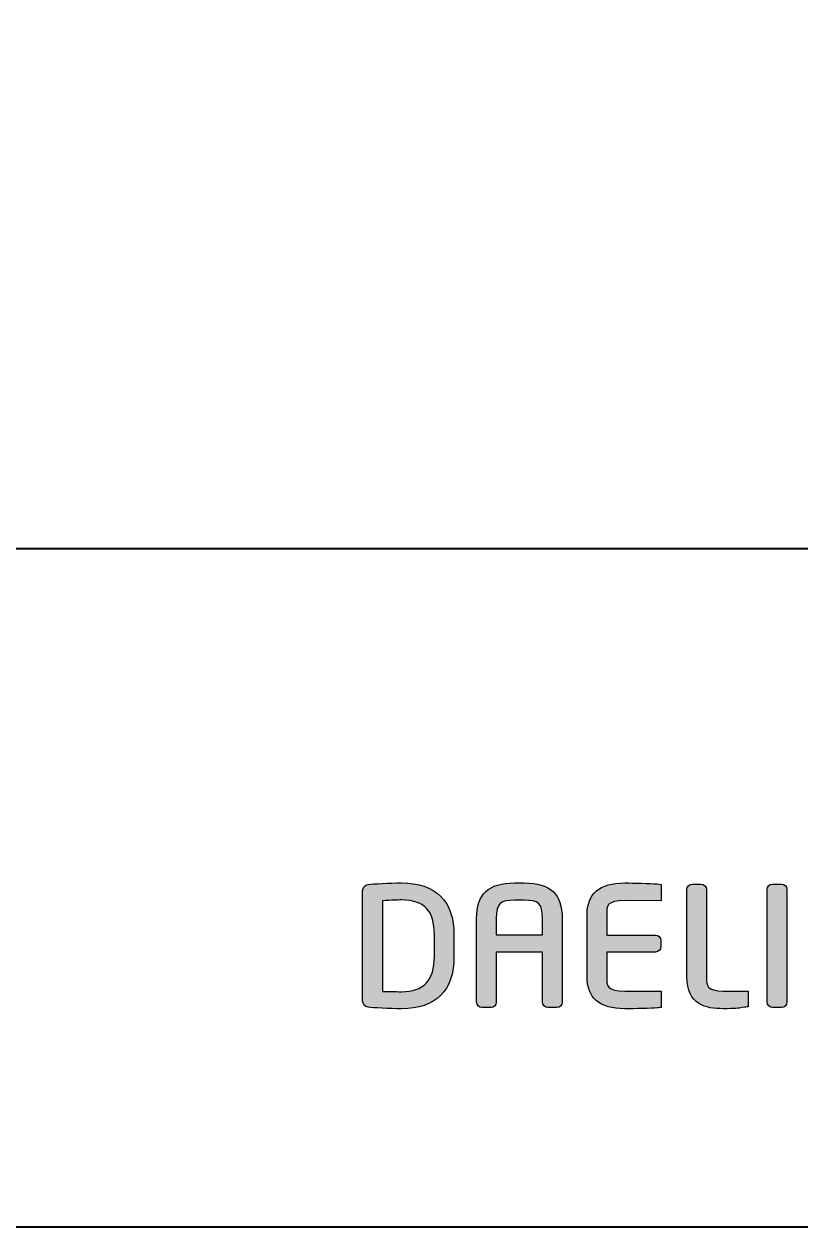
# Model space of a CAD drawing. Extents: x 16296675745 to 16296677481, y -37409619395 to -37409618123.
# Drawn here: x 16296676050.13 to 16296676069.36, y -37409618334.3 to -37409618304.5 of the extents above; entities that cross this region are included whole.
import ezdxf

# ---------------------------------------------------------------- set-up
doc = ezdxf.new("R2010")
doc.units = 0
doc.header["$LTSCALE"] = 10
doc.header["$MEASUREMENT"] = 0
doc.header["$PDMODE"] = 3
doc.header["$PDSIZE"] = -10
doc.layers.get('0').update_dxf_attribs({"linetype": 'CONTINUOUS'})
doc.layers.get('DEFPOINTS').update_dxf_attribs({"linetype": 'CONTINUOUS'})
doc.layers.add('BODY', color=7, linetype='CONTINUOUS')
doc.layers.add('레이어 1', color=7, linetype='CONTINUOUS', lineweight=0)
doc.styles.add('Daelim Dimension', font='')
doc.styles.get('Daelim Dimension').set_extended_font_data('NanumGothic')
doc.dimstyles.new('DEFAULT', dxfattribs={"dimscale": 2, "dimtxt": 2, "dimasz": 2, "dimexe": 0, "dimexo": 2, "dimgap": 1, "dimtad": 1, "dimdec": 1, "dimzin": 9, "dimdsep": 46, "dimtxsty": 'Daelim Dimension', "dimcen": 0.5, "dimclrd": 252, "dimclre": 252, "dimclrt": 3, "dimadec": 1, "dimazin": 0, "dimtfac": 1, "dimtdec": 1, "dimtix": 1, "dimtmove": 0, "dimatfit": 3, "dimfxl": 1, "dimtolj": 1, "dimtzin": 1, "dimlwd": 9, "dimlwe": 9, "dimarcsym": 0})

# ---------------------------------------------------------------- blocks, each defined once
blk = doc.blocks.new('*D14')
at = {"color": 5, "lineweight": 9, "ltscale": 0.5, "transparency": 16777216}
for p, q in [((16296675944.07295, -37409618313.497307), (16296675944.07295, -37409618288.692261)), ((16296675948.07295, -37409618288.692261), (16296676090.07295, -37409618288.692261)), ((16296676094.07295, -37409618313.497307), (16296676094.07295, -37409618288.692261))]:
    blk.add_line(p, q, dxfattribs=at)
at = {"color": 5, "ltscale": 0.5, "transparency": 16777216}
for points in [[(16296675948.07295, -37409618288.025597), (16296675948.07295, -37409618289.358917), (16296675944.07295, -37409618288.692261)], [(16296676090.07295, -37409618288.025597), (16296676090.07295, -37409618289.358917), (16296676094.07295, -37409618288.692261)]]:
    blk.add_solid(points, dxfattribs=at)
at = {"layer": 'DEFPOINTS', "color": 0, "ltscale": 0.5, "transparency": 16777216}
for p in [(16296676094.07295, -37409618288.692261), (16296675944.07295, -37409618317.497307), (16296676094.07295, -37409618317.497307)]:
    blk.add_point(p, dxfattribs=at)
at = {"color": 7, "ltscale": 0.5, "transparency": 16777216, "insert": (16296676019.07295, -37409618281.263077), "char_height": 10, "attachment_point": 5, "style": 'Daelim Dimension'}
blk.add_mtext('\\A1;150', dxfattribs=at)

msp = doc.modelspace()

# ---------------------------------------------------------------- hatches: boundary and pattern name
at = {"layer": '레이어 1'}
h = msp.add_hatch(color=7, dxfattribs=at)
h.dxf.hatch_style = 2
edge = h.paths.add_edge_path()
edge.add_spline(control_points=[(16296676060.302919, -37409618327.601212), (16296676060.302919, -37409618328.185959), (16296676060.036131, -37409618328.470451), (16296676059.48702, -37409618328.470451), (16296676059.48702, -37409618328.470451), (16296676059.11134, -37409618328.463501), (16296676059.013439, -37409618328.461792), (16296676059.013439, -37409618328.461792), (16296676059.013439, -37409618326.219727), (16296676059.013439, -37409618326.219727), (16296676059.208019, -37409618326.200417), (16296676059.48455, -37409618326.197166), (16296676059.487301, -37409618326.197166), (16296676060.051291, -37409618326.197166), (16296676060.302919, -37409618326.465103), (16296676060.302919, -37409618327.06562), (16296676060.302919, -37409618327.06562), (16296676060.302919, -37409618327.601212), (16296676060.302919, -37409618327.601212)], knot_values=[0, 0, 0, 0, 1, 1, 1, 2, 2, 2, 3, 3, 3, 4, 4, 4, 5, 5, 5, 6, 6, 6, 6], degree=3, periodic=0)
edge = h.paths.add_edge_path()
edge.add_spline(control_points=[(16296676059.48702, -37409618325.775993), (16296676059.182199, -37409618325.775993), (16296676058.78677, -37409618325.794701), (16296676058.657101, -37409618325.815567), (16296676058.576, -37409618325.82917), (16296676058.52401, -37409618325.889793), (16296676058.52401, -37409618325.969879), (16296676058.52401, -37409618325.969879), (16296676058.52401, -37409618328.697418), (16296676058.52401, -37409618328.697418), (16296676058.52401, -37409618328.781357), (16296676058.5765, -37409618328.840439), (16296676058.661039, -37409618328.852188), (16296676058.78368, -37409618328.872581), (16296676059.17783, -37409618328.891151), (16296676059.48702, -37409618328.891151), (16296676060.338169, -37409618328.891151), (16296676060.78787, -37409618328.444931), (16296676060.78787, -37409618327.601212), (16296676060.78787, -37409618327.601212), (16296676060.78787, -37409618327.06562), (16296676060.78787, -37409618327.06562), (16296676060.78787, -37409618326.221901), (16296676060.338169, -37409618325.775993), (16296676059.48702, -37409618325.775993)], knot_values=[0, 0, 0, 0, 1, 1, 1, 2, 2, 2, 3, 3, 3, 4, 4, 4, 5, 5, 5, 6, 6, 6, 7, 7, 7, 8, 8, 8, 8], degree=3, periodic=0)
h = msp.add_hatch(color=7, dxfattribs=at)
h.dxf.hatch_style = 2
edge = h.paths.add_edge_path()
edge.add_spline(control_points=[(16296676062.983, -37409618327.06237), (16296676062.983, -37409618327.06237), (16296676061.8353, -37409618327.06237), (16296676061.8353, -37409618327.06237), (16296676061.8353, -37409618327.019707), (16296676061.8353, -37409618326.653122), (16296676061.8353, -37409618326.653122), (16296676061.8353, -37409618326.270447), (16296676061.949051, -37409618326.205513), (16296676062.290331, -37409618326.205513), (16296676062.290331, -37409618326.205513), (16296676062.528311, -37409618326.205513), (16296676062.528311, -37409618326.205513), (16296676062.86939, -37409618326.205513), (16296676062.983, -37409618326.270447), (16296676062.983, -37409618326.653122), (16296676062.983, -37409618326.653122), (16296676062.983, -37409618327.019707), (16296676062.983, -37409618327.06237)], knot_values=[0, 0, 0, 0, 1, 1, 1, 2, 2, 2, 3, 3, 3, 4, 4, 4, 5, 5, 5, 6, 6, 6, 6], degree=3, periodic=0)
edge = h.paths.add_edge_path()
edge.add_spline(control_points=[(16296676062.528311, -37409618325.775993), (16296676062.528311, -37409618325.775993), (16296676062.290331, -37409618325.775993), (16296676062.290331, -37409618325.775993), (16296676061.640169, -37409618325.775993), (16296676061.350309, -37409618326.04641), (16296676061.350309, -37409618326.653122), (16296676061.350309, -37409618326.653122), (16296676061.350309, -37409618328.728661), (16296676061.350309, -37409618328.728661), (16296676061.350309, -37409618328.801643), (16296676061.409611, -37409618328.863472), (16296676061.479601, -37409618328.863472), (16296676061.479601, -37409618328.863472), (16296676061.706659, -37409618328.863472), (16296676061.706659, -37409618328.863472), (16296676061.78713, -37409618328.863472), (16296676061.8353, -37409618328.795143), (16296676061.8353, -37409618328.728661), (16296676061.8353, -37409618328.728661), (16296676061.8353, -37409618327.535957), (16296676061.8353, -37409618327.489433), (16296676061.8353, -37409618327.489433), (16296676062.983, -37409618327.489433), (16296676062.983, -37409618327.489433), (16296676062.983, -37409618327.535957), (16296676062.983, -37409618328.728661), (16296676062.983, -37409618328.728661), (16296676062.983, -37409618328.803009), (16296676063.04163, -37409618328.863472), (16296676063.113871, -37409618328.863472), (16296676063.113871, -37409618328.863472), (16296676063.33814, -37409618328.863472), (16296676063.33814, -37409618328.863472), (16296676063.416771, -37409618328.863472), (16296676063.469681, -37409618328.793739), (16296676063.469681, -37409618328.728661), (16296676063.469681, -37409618328.728661), (16296676063.469681, -37409618326.653122), (16296676063.469681, -37409618326.653122), (16296676063.469681, -37409618326.04641), (16296676063.179239, -37409618325.775993), (16296676062.528311, -37409618325.775993)], knot_values=[0, 0, 0, 0, 1, 1, 1, 2, 2, 2, 3, 3, 3, 4, 4, 4, 5, 5, 5, 6, 6, 6, 7, 7, 7, 8, 8, 8, 9, 9, 9, 10, 10, 10, 11, 11, 11, 12, 12, 12, 13, 13, 13, 14, 14, 14, 14], degree=3, periodic=0)
h = msp.add_hatch(color=7, dxfattribs=at)
h.dxf.hatch_style = 2
edge = h.paths.add_edge_path()
edge.add_spline(control_points=[(16296676064.08647, -37409618326.56916), (16296676064.08647, -37409618326.56916), (16296676064.08647, -37409618328.097054), (16296676064.08647, -37409618328.097054), (16296676064.08647, -37409618328.631554), (16296676064.39176, -37409618328.891151), (16296676065.019951, -37409618328.891151), (16296676065.297251, -37409618328.891151), (16296676065.674669, -37409618328.886047), (16296676065.825569, -37409618328.871971), (16296676065.8234, -37409618328.871971), (16296676065.898741, -37409618328.864708), (16296676065.898741, -37409618328.864708), (16296676065.898741, -37409618328.864708), (16296676065.92054, -37409618328.862549), (16296676065.92054, -37409618328.862549), (16296676065.92054, -37409618328.862549), (16296676065.92054, -37409618328.453751), (16296676065.92054, -37409618328.453751), (16296676065.92054, -37409618328.453751), (16296676065.023399, -37409618328.453751), (16296676065.023399, -37409618328.453751), (16296676064.573931, -37409618328.453751), (16296676064.573931, -37409618328.326973), (16296676064.573931, -37409618328.097054), (16296676064.573931, -37409618328.097054), (16296676064.573931, -37409618327.530861), (16296676064.573931, -37409618327.486633), (16296676064.620119, -37409618327.486633), (16296676065.779881, -37409618327.486633), (16296676065.779881, -37409618327.486633), (16296676065.855829, -37409618327.486633), (16296676065.917721, -37409618327.426338), (16296676065.917721, -37409618327.352127), (16296676065.917721, -37409618327.352127), (16296676065.917721, -37409618327.200607), (16296676065.917721, -37409618327.200607), (16296676065.917721, -37409618327.125923), (16296676065.855829, -37409618327.065468), (16296676065.779881, -37409618327.065468), (16296676065.779881, -37409618327.065468), (16296676064.620119, -37409618327.065468), (16296676064.573931, -37409618327.065468), (16296676064.573931, -37409618327.021561), (16296676064.573931, -37409618326.56916), (16296676064.573931, -37409618326.56916), (16296676064.573931, -37409618326.339561), (16296676064.573931, -37409618326.213081), (16296676065.023399, -37409618326.213081), (16296676065.023399, -37409618326.213081), (16296676065.920191, -37409618326.216637), (16296676065.920191, -37409618326.216637), (16296676065.920191, -37409618326.216637), (16296676065.920191, -37409618325.81031), (16296676065.920191, -37409618325.81031), (16296676065.920191, -37409618325.81031), (16296676065.82506, -37409618325.80011), (16296676065.82506, -37409618325.80011), (16296676065.648609, -37409618325.784187), (16296676065.24407, -37409618325.775993), (16296676065.019951, -37409618325.775993), (16296676064.39176, -37409618325.775993), (16296676064.08647, -37409618326.035278), (16296676064.08647, -37409618326.56916)], knot_values=[0, 0, 0, 0, 1, 1, 1, 2, 2, 2, 3, 3, 3, 4, 4, 4, 5, 5, 5, 6, 6, 6, 7, 7, 7, 8, 8, 8, 9, 9, 9, 10, 10, 10, 11, 11, 11, 12, 12, 12, 13, 13, 13, 14, 14, 14, 15, 15, 15, 16, 16, 16, 17, 17, 17, 18, 18, 18, 19, 19, 19, 20, 20, 20, 21, 21, 21, 21], degree=3, periodic=0)
h = msp.add_hatch(color=7, dxfattribs=at)
h.dxf.hatch_style = 2
edge = h.paths.add_edge_path()
edge.add_spline(control_points=[(16296676066.6994, -37409618325.80368), (16296676066.62434, -37409618325.80368), (16296676066.56072, -37409618325.865677), (16296676066.56072, -37409618325.939247), (16296676066.56072, -37409618325.939247), (16296676066.56072, -37409618328.097054), (16296676066.56072, -37409618328.097054), (16296676066.56072, -37409618328.800697), (16296676067.040951, -37409618328.891151), (16296676067.459021, -37409618328.891151), (16296676067.765779, -37409618328.891151), (16296676067.844481, -37409618328.878159), (16296676067.93531, -37409618328.863007), (16296676067.93531, -37409618328.863007), (16296676067.98827, -37409618328.854668), (16296676067.98827, -37409618328.854668), (16296676067.98749, -37409618328.85498), (16296676068.05839, -37409618328.846161), (16296676068.05839, -37409618328.846161), (16296676068.05839, -37409618328.846161), (16296676068.079411, -37409618328.843369), (16296676068.079411, -37409618328.843369), (16296676068.079411, -37409618328.843369), (16296676068.079411, -37409618328.453751), (16296676068.079411, -37409618328.453751), (16296676068.079411, -37409618328.453751), (16296676067.463659, -37409618328.453751), (16296676067.463659, -37409618328.453751), (16296676067.047131, -37409618328.453751), (16296676067.047131, -37409618328.296509), (16296676067.047131, -37409618328.143913), (16296676067.047131, -37409618328.143913), (16296676067.047131, -37409618325.939247), (16296676067.047131, -37409618325.939247), (16296676067.047131, -37409618325.865677), (16296676066.984051, -37409618325.80368), (16296676066.90922, -37409618325.80368), (16296676066.90922, -37409618325.80368), (16296676066.6994, -37409618325.80368), (16296676066.6994, -37409618325.80368)], knot_values=[0, 0, 0, 0, 1, 1, 1, 2, 2, 2, 3, 3, 3, 4, 4, 4, 5, 5, 5, 6, 6, 6, 7, 7, 7, 8, 8, 8, 9, 9, 9, 10, 10, 10, 11, 11, 11, 12, 12, 12, 13, 13, 13, 13], degree=3, periodic=0)
h = msp.add_hatch(color=7, dxfattribs=at)
h.dxf.hatch_style = 2
edge = h.paths.add_edge_path()
edge.add_spline(control_points=[(16296676068.6814, -37409618325.80368), (16296676068.60038, -37409618325.80368), (16296676068.551991, -37409618325.870621), (16296676068.551991, -37409618325.935242), (16296676068.551991, -37409618325.935242), (16296676068.551991, -37409618328.728661), (16296676068.551991, -37409618328.728661), (16296676068.551991, -37409618328.803009), (16296676068.61013, -37409618328.863472), (16296676068.6814, -37409618328.863472), (16296676068.6814, -37409618328.863472), (16296676068.90806, -37409618328.863472), (16296676068.90806, -37409618328.863472), (16296676068.989241, -37409618328.863472), (16296676069.03771, -37409618328.795143), (16296676069.03771, -37409618328.728661), (16296676069.03771, -37409618328.728661), (16296676069.03771, -37409618325.935242), (16296676069.03771, -37409618325.935242), (16296676069.03771, -37409618325.861504), (16296676068.98089, -37409618325.80368), (16296676068.90806, -37409618325.80368), (16296676068.90806, -37409618325.80368), (16296676068.6814, -37409618325.80368), (16296676068.6814, -37409618325.80368)], knot_values=[0, 0, 0, 0, 1, 1, 1, 2, 2, 2, 3, 3, 3, 4, 4, 4, 5, 5, 5, 6, 6, 6, 7, 7, 7, 8, 8, 8, 8], degree=3, periodic=0)

# ---------------------------------------------------------------- linework, layer by layer
at = {"layer": 'BODY'}
for p, q in [((16296676093.07295, -37409618317.497307), (16296675945.07295, -37409618317.497307)), ((16296675952.07295, -37409618334.297302), (16296676086.07295, -37409618334.297302))]:
    msp.add_line(p, q, dxfattribs=at)
at = {"layer": '레이어 1', "color": 7}
for points, knots in [([(16296676059.48702, -37409618325.776009), (16296676059.182199, -37409618325.776009), (16296676058.78677, -37409618325.794708), (16296676058.657101, -37409618325.815567), (16296676058.576, -37409618325.829193), (16296676058.52401, -37409618325.889801), (16296676058.52401, -37409618325.969887), (16296676058.52401, -37409618325.969887), (16296676058.52401, -37409618328.697441), (16296676058.52401, -37409618328.697441), (16296676058.52401, -37409618328.781372), (16296676058.5765, -37409618328.840462), (16296676058.661039, -37409618328.852203), (16296676058.78368, -37409618328.872597), (16296676059.17783, -37409618328.891159), (16296676059.48702, -37409618328.891159), (16296676060.338169, -37409618328.891159), (16296676060.78787, -37409618328.444946), (16296676060.78787, -37409618327.601227), (16296676060.78787, -37409618327.601227), (16296676060.78787, -37409618327.065643), (16296676060.78787, -37409618327.065643), (16296676060.78787, -37409618326.221916), (16296676060.338169, -37409618325.776009), (16296676059.48702, -37409618325.776009)], [0, 0, 0, 0, 1, 1, 1, 2, 2, 2, 3, 3, 3, 4, 4, 4, 5, 5, 5, 6, 6, 6, 7, 7, 7, 8, 8, 8, 8]), ([(16296676062.528311, -37409618325.776009), (16296676062.528311, -37409618325.776009), (16296676062.290331, -37409618325.776009), (16296676062.290331, -37409618325.776009), (16296676061.640169, -37409618325.776009), (16296676061.350309, -37409618326.046417), (16296676061.350309, -37409618326.65313), (16296676061.350309, -37409618326.65313), (16296676061.350309, -37409618328.728683), (16296676061.350309, -37409618328.728683), (16296676061.350309, -37409618328.801659), (16296676061.409611, -37409618328.863487), (16296676061.479601, -37409618328.863487), (16296676061.479601, -37409618328.863487), (16296676061.706659, -37409618328.863487), (16296676061.706659, -37409618328.863487), (16296676061.78713, -37409618328.863487), (16296676061.8353, -37409618328.795151), (16296676061.8353, -37409618328.728683), (16296676061.8353, -37409618328.728683), (16296676061.8353, -37409618327.535973), (16296676061.8353, -37409618327.489441), (16296676061.8353, -37409618327.489441), (16296676062.983, -37409618327.489441), (16296676062.983, -37409618327.489441), (16296676062.983, -37409618327.535973), (16296676062.983, -37409618328.728683), (16296676062.983, -37409618328.728683), (16296676062.983, -37409618328.803017), (16296676063.04163, -37409618328.863487), (16296676063.113871, -37409618328.863487), (16296676063.113871, -37409618328.863487), (16296676063.33814, -37409618328.863487), (16296676063.33814, -37409618328.863487), (16296676063.416771, -37409618328.863487), (16296676063.469681, -37409618328.793747), (16296676063.469681, -37409618328.728683), (16296676063.469681, -37409618328.728683), (16296676063.469681, -37409618326.65313), (16296676063.469681, -37409618326.65313), (16296676063.469681, -37409618326.046417), (16296676063.179239, -37409618325.776009), (16296676062.528311, -37409618325.776009)], [0, 0, 0, 0, 1, 1, 1, 2, 2, 2, 3, 3, 3, 4, 4, 4, 5, 5, 5, 6, 6, 6, 7, 7, 7, 8, 8, 8, 9, 9, 9, 10, 10, 10, 11, 11, 11, 12, 12, 12, 13, 13, 13, 14, 14, 14, 14]), ([(16296676064.08647, -37409618326.569183), (16296676064.08647, -37409618326.569183), (16296676064.08647, -37409618328.097076), (16296676064.08647, -37409618328.097076), (16296676064.08647, -37409618328.631561), (16296676064.39176, -37409618328.891159), (16296676065.019951, -37409618328.891159), (16296676065.297251, -37409618328.891159), (16296676065.674669, -37409618328.88607), (16296676065.825569, -37409618328.871979), (16296676065.8234, -37409618328.871979), (16296676065.898741, -37409618328.864731), (16296676065.898741, -37409618328.864731), (16296676065.898741, -37409618328.864731), (16296676065.92054, -37409618328.862556), (16296676065.92054, -37409618328.862556), (16296676065.92054, -37409618328.862556), (16296676065.92054, -37409618328.453758), (16296676065.92054, -37409618328.453758), (16296676065.92054, -37409618328.453758), (16296676065.023399, -37409618328.453758), (16296676065.023399, -37409618328.453758), (16296676064.573931, -37409618328.453758), (16296676064.573931, -37409618328.327003), (16296676064.573931, -37409618328.097076), (16296676064.573931, -37409618328.097076), (16296676064.573931, -37409618327.530869), (16296676064.573931, -37409618327.486641), (16296676064.620119, -37409618327.486641), (16296676065.779881, -37409618327.486641), (16296676065.779881, -37409618327.486641), (16296676065.855829, -37409618327.486641), (16296676065.917721, -37409618327.426353), (16296676065.917721, -37409618327.352142), (16296676065.917721, -37409618327.352142), (16296676065.917721, -37409618327.200607), (16296676065.917721, -37409618327.200607), (16296676065.917721, -37409618327.125931), (16296676065.855829, -37409618327.065483), (16296676065.779881, -37409618327.065483), (16296676065.779881, -37409618327.065483), (16296676064.620119, -37409618327.065483), (16296676064.573931, -37409618327.065483), (16296676064.573931, -37409618327.021568), (16296676064.573931, -37409618326.569183), (16296676064.573931, -37409618326.569183), (16296676064.573931, -37409618326.339569), (16296676064.573931, -37409618326.213089), (16296676065.023399, -37409618326.213089), (16296676065.023399, -37409618326.213089), (16296676065.920191, -37409618326.216652), (16296676065.920191, -37409618326.216652), (16296676065.920191, -37409618326.216652), (16296676065.920191, -37409618325.810333), (16296676065.920191, -37409618325.810333), (16296676065.920191, -37409618325.810333), (16296676065.82506, -37409618325.800117), (16296676065.82506, -37409618325.800117), (16296676065.648609, -37409618325.784187), (16296676065.24407, -37409618325.776009), (16296676065.019951, -37409618325.776009), (16296676064.39176, -37409618325.776009), (16296676064.08647, -37409618326.035294), (16296676064.08647, -37409618326.569183)], [0, 0, 0, 0, 1, 1, 1, 2, 2, 2, 3, 3, 3, 4, 4, 4, 5, 5, 5, 6, 6, 6, 7, 7, 7, 8, 8, 8, 9, 9, 9, 10, 10, 10, 11, 11, 11, 12, 12, 12, 13, 13, 13, 14, 14, 14, 15, 15, 15, 16, 16, 16, 17, 17, 17, 18, 18, 18, 19, 19, 19, 20, 20, 20, 21, 21, 21, 21]), ([(16296676066.6994, -37409618325.803703), (16296676066.62434, -37409618325.803703), (16296676066.56072, -37409618325.865692), (16296676066.56072, -37409618325.939278), (16296676066.56072, -37409618325.939278), (16296676066.56072, -37409618328.097076), (16296676066.56072, -37409618328.097076), (16296676066.56072, -37409618328.800713), (16296676067.040951, -37409618328.891159), (16296676067.459021, -37409618328.891159), (16296676067.765779, -37409618328.891159), (16296676067.844481, -37409618328.878166), (16296676067.93531, -37409618328.863029), (16296676067.93531, -37409618328.863029), (16296676067.98827, -37409618328.854683), (16296676067.98827, -37409618328.854683), (16296676067.98749, -37409618328.855003), (16296676068.05839, -37409618328.846184), (16296676068.05839, -37409618328.846184), (16296676068.05839, -37409618328.846184), (16296676068.079411, -37409618328.843384), (16296676068.079411, -37409618328.843384), (16296676068.079411, -37409618328.843384), (16296676068.079411, -37409618328.453758), (16296676068.079411, -37409618328.453758), (16296676068.079411, -37409618328.453758), (16296676067.463659, -37409618328.453758), (16296676067.463659, -37409618328.453758), (16296676067.047131, -37409618328.453758), (16296676067.047131, -37409618328.296516), (16296676067.047131, -37409618328.143929), (16296676067.047131, -37409618328.143929), (16296676067.047131, -37409618325.939278), (16296676067.047131, -37409618325.939278), (16296676067.047131, -37409618325.865692), (16296676066.984051, -37409618325.803703), (16296676066.90922, -37409618325.803703), (16296676066.90922, -37409618325.803703), (16296676066.6994, -37409618325.803703), (16296676066.6994, -37409618325.803703)], [0, 0, 0, 0, 1, 1, 1, 2, 2, 2, 3, 3, 3, 4, 4, 4, 5, 5, 5, 6, 6, 6, 7, 7, 7, 8, 8, 8, 9, 9, 9, 10, 10, 10, 11, 11, 11, 12, 12, 12, 13, 13, 13, 13]), ([(16296676068.6814, -37409618325.803703), (16296676068.60038, -37409618325.803703), (16296676068.551991, -37409618325.870644), (16296676068.551991, -37409618325.935272), (16296676068.551991, -37409618325.935272), (16296676068.551991, -37409618328.728683), (16296676068.551991, -37409618328.728683), (16296676068.551991, -37409618328.803017), (16296676068.61013, -37409618328.863487), (16296676068.6814, -37409618328.863487), (16296676068.6814, -37409618328.863487), (16296676068.90806, -37409618328.863487), (16296676068.90806, -37409618328.863487), (16296676068.989241, -37409618328.863487), (16296676069.03771, -37409618328.795151), (16296676069.03771, -37409618328.728683), (16296676069.03771, -37409618328.728683), (16296676069.03771, -37409618325.935272), (16296676069.03771, -37409618325.935272), (16296676069.03771, -37409618325.861504), (16296676068.98089, -37409618325.803703), (16296676068.90806, -37409618325.803703), (16296676068.90806, -37409618325.803703), (16296676068.6814, -37409618325.803703), (16296676068.6814, -37409618325.803703)], [0, 0, 0, 0, 1, 1, 1, 2, 2, 2, 3, 3, 3, 4, 4, 4, 5, 5, 5, 6, 6, 6, 7, 7, 7, 8, 8, 8, 8]), ([(16296676060.302919, -37409618327.601227), (16296676060.302919, -37409618328.185966), (16296676060.036131, -37409618328.470459), (16296676059.48702, -37409618328.470459), (16296676059.48702, -37409618328.470459), (16296676059.11134, -37409618328.463509), (16296676059.013439, -37409618328.461807), (16296676059.013439, -37409618328.461807), (16296676059.013439, -37409618326.219757), (16296676059.013439, -37409618326.219757), (16296676059.208019, -37409618326.200432), (16296676059.48455, -37409618326.197189), (16296676059.487301, -37409618326.197189), (16296676060.051291, -37409618326.197189), (16296676060.302919, -37409618326.465111), (16296676060.302919, -37409618327.065643), (16296676060.302919, -37409618327.065643), (16296676060.302919, -37409618327.601227), (16296676060.302919, -37409618327.601227)], [0, 0, 0, 0, 1, 1, 1, 2, 2, 2, 3, 3, 3, 4, 4, 4, 5, 5, 5, 6, 6, 6, 6]), ([(16296676062.983, -37409618327.062378), (16296676062.983, -37409618327.062378), (16296676061.8353, -37409618327.062378), (16296676061.8353, -37409618327.062378), (16296676061.8353, -37409618327.019722), (16296676061.8353, -37409618326.65313), (16296676061.8353, -37409618326.65313), (16296676061.8353, -37409618326.270447), (16296676061.949051, -37409618326.205544), (16296676062.290331, -37409618326.205544), (16296676062.290331, -37409618326.205544), (16296676062.528311, -37409618326.205544), (16296676062.528311, -37409618326.205544), (16296676062.86939, -37409618326.205544), (16296676062.983, -37409618326.270447), (16296676062.983, -37409618326.65313), (16296676062.983, -37409618326.65313), (16296676062.983, -37409618327.019722), (16296676062.983, -37409618327.062378)], [0, 0, 0, 0, 1, 1, 1, 2, 2, 2, 3, 3, 3, 4, 4, 4, 5, 5, 5, 6, 6, 6, 6])]:
    msp.add_open_spline(points, degree=3, knots=knots, dxfattribs=at)

# ---------------------------------------------------------------- dimensions: what is measured, and where the dimension line sits
at = {"ltscale": 0.5}
dim = msp.add_linear_dim(base=(16296676094.07295, -37409618288.692261), p1=(16296675944.07295, -37409618317.497307), p2=(16296676094.07295, -37409618317.497307), dimstyle='DEFAULT', override={"dimtxt": 5, "dimclrd": 5, "dimclre": 5, "dimclrt": 7}, dxfattribs=at)
dim.commit()
dim.dimension.update_dxf_attribs({"geometry": '*D14', "text_midpoint": (16296676019.07295, -37409618288.692261), "dimtype": 160})

doc.saveas('drawing.dxf')
